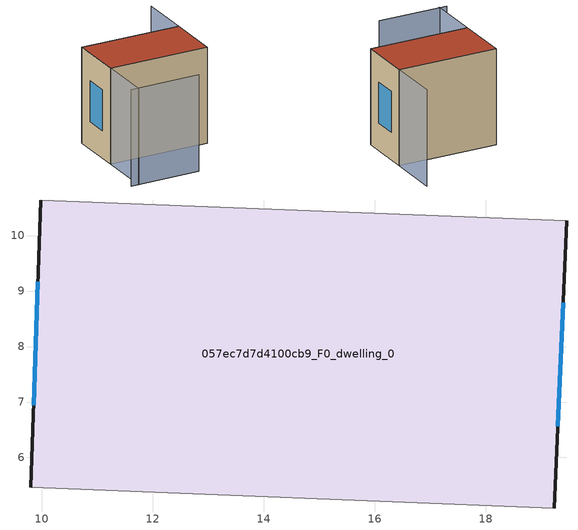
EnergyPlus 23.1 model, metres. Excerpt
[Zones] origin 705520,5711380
057ec7d7d4100cb9_F0_dwelling_0
 floor ground (EU_floor_Construction): 19.46,10.27 19.23,5.09 9.8,5.46 9.98,10.64 z0
 wall outside (EU_wall_Construction): 19.23,5.09 19.46,10.27 / 9.98,10.64 9.8,5.46 z0:9
 wall adiabatic (EU_wall_Construction): 9.8,5.46 19.23,5.09 / 19.46,10.27 9.98,10.64 z0:9
 window (EU_Window_Construction): 19.3,6.56 19.4,8.79 / 9.93,9.17 9.85,6.94 z2.56:6.44
 roof outside (EU_roof_Construction): 19.23,5.09 19.46,10.27 9.98,10.64 9.8,5.46 z9
shading: 8.91,0.54 15.55,0.33 / 9.6,0.47 9.8,5.47 / 9.8,5.47 19.23,5.09 / 19.66,15.22 19.47,10.27 / 19.47,10.27 9.98,10.64 z0:9
[Building]
EU S2 Campaign: North Axis=0; Terrain=City; Solar Distribution=FullExterior
[Site:Location]
London: Latitude=51.5; Longitude=-0.5; Time Zone=0; Elevation=25
[SizingPeriod:WeatherFileDays]
AnnualSizingPeriod: Begin Month=1; Begin Day of Month=1; End Month=12; End Day of Month=31; Day of Week for Start Day=Monday; Use Weather File Daylight Saving Period=No; Use Weather File Rain and Snow Indicators=No
[MATERIAL]
EU_InternalMass_Material: Roughness=MediumRough; Thickness=0.1; Conductivity=1; Density=1800; Specific Heat=900; Thermal Absorptance=0.9; Solar Absorptance=0.7; Visible Absorptance=0.7
[MATERIAL:NOMASS] Roughness=MediumRough; Thermal Absorptance=0.9; Solar Absorptance=0.7; Visible Absorptance=0.7
Name | Thermal Resistance
EU_wall_NoMass | 0.71061
EU_roof_NoMass | 2.41608
EU_floor_NoMass | 1.75078
[WINDOWMATERIAL:SIMPLEGLAZINGSYSTEM]
EU_Window_SimpleGlazing: UFactor=2.64892; Solar Heat Gain Coefficient=0.76; Visible Transmittance=0.76
[CONSTRUCTION]
EU_wall_Construction: EU_wall_NoMass
EU_roof_Construction: EU_roof_NoMass
EU_floor_Construction: EU_floor_NoMass
EU_InternalMass_Construction: EU_InternalMass_Material
EU_Window_Construction: EU_Window_SimpleGlazing
[ZONE]
057ec7d7d4100cb9_F0_dwelling_0: Type=1; Multiplier=1; Ceiling Height=autocalculate; Volume=441.226; Floor Area=autocalculate; Part of Total Floor Area=Yes
[INTERNALMASS]
057ec7d7d4100cb9_F0_dwelling_0_EU_InternalMass: Construction=EU_InternalMass_Construction; Zone or ZoneList=057ec7d7d4100cb9_F0_dwelling_0; Surface Area=49.025
[OTHEREQUIPMENT]
EU_Step8_InternalGain_057ec7d7d4100cb9_F0_dwelling_0_f000: Fuel Type=Electricity; Zone or ZoneList or Space or SpaceList=057ec7d7d4100cb9_F0_dwelling_0; Schedule=EU_Step8_GainSchedule_057ec7d7d4100cb9_F0_dwelling_0_f000; Design Level Calculation Method=Watts/Area; Power per Zone Floor Area=1; Fraction Latent=0; Fraction Radiant=0; Fraction Lost=0; Carbon Dioxide Generation Rate=0; EndUse Subcategory=EU_Step8_InternalGains
[ZONEVENTILATION:DESIGNFLOWRATE]
EU_ConstantAir_057ec7d7d4100cb9_F0_dwelling_0: Zone or ZoneList or Space or SpaceList=057ec7d7d4100cb9_F0_dwelling_0; Schedule=EU_AlwaysOn; Design Flow Rate Calculation Method=AirChanges/Hour; Air Changes per Hour=0.496673; Ventilation Type=Natural; Fan Pressure Rise=0; Fan Total Efficiency=1; Constant Term Coefficient=1; Temperature Term Coefficient=0; Velocity Term Coefficient=0; Velocity Squared Term Coefficient=0; Minimum Indoor Temperature=-100; Maximum Indoor Temperature=100; Delta Temperature=-100; Minimum Outdoor Temperature=-100; Maximum Outdoor Temperature=100; Maximum Wind Speed=40
[HVACTEMPLATE:THERMOSTAT]
EU_HeatOnly_057ec7d7d4100cb9_F0_dwelling_0: Constant Heating Setpoint=20; Constant Cooling Setpoint=50
[HVACTEMPLATE:ZONE:IDEALLOADSAIRSYSTEM]
057ec7d7d4100cb9_F0_dwelling_0: Template Thermostat=EU_HeatOnly_057ec7d7d4100cb9_F0_dwelling_0; System Availability Schedule=EU_AlwaysOn; Maximum Heating Supply Air Temperature=50; Minimum Cooling Supply Air Temperature=13; Maximum Heating Supply Air Humidity Ratio=0.0156; Minimum Cooling Supply Air Humidity Ratio=0.0077; Heating Limit=NoLimit; Cooling Limit=NoLimit; Heating Availability Schedule=EU_AlwaysOn; Cooling Availability Schedule=EU_CoolingOff; Dehumidification Control Type=ConstantSensibleHeatRatio; Cooling Sensible Heat Ratio=0.7; Dehumidification Setpoint=60; Humidification Control Type=None; Humidification Setpoint=30; Outdoor Air Method=None; Outdoor Air Flow Rate per Person=0.00944; Outdoor Air Flow Rate per Zone Floor Area=0; Outdoor Air Flow Rate per Zone=0; Demand Controlled Ventilation Type=None; Outdoor Air Economizer Type=NoEconomizer; Heat Recovery Type=None; Sensible Heat Recovery Effectiveness=0.7; Latent Heat Recovery Effectiveness=0.65
[SIZING:ZONE]
057ec7d7d4100cb9_F0_dwelling_0: Zone Cooling Design Supply Air Temperature Input Method=SupplyAirTemperature; Zone Cooling Design Supply Air Temperature=13; Zone Heating Design Supply Air Temperature Input Method=SupplyAirTemperature; Zone Heating Design Supply Air Temperature=50; Zone Cooling Design Supply Air Humidity Ratio=0.008; Zone Heating Design Supply Air Humidity Ratio=0.008; Cooling Design Air Flow Method=DesignDay; Cooling Design Air Flow Rate=0; Cooling Minimum Air Flow per Zone Floor Area=0.000762; Cooling Minimum Air Flow=0; Cooling Minimum Air Flow Fraction=0.2; Heating Design Air Flow Method=DesignDay; Heating Design Air Flow Rate=0; Heating Maximum Air Flow per Zone Floor Area=0.002032; Heating Maximum Air Flow=0.141576; Heating Maximum Air Flow Fraction=0.3; Account for Dedicated Outdoor Air System=No; Dedicated Outdoor Air System Control Strategy=NeutralSupplyAir; Dedicated Outdoor Air Low Setpoint Temperature for Design=autosize; Dedicated Outdoor Air High Setpoint Temperature for Design=autosize; Zone Load Sizing Method=Sensible Load Only No Latent Load; Zone Latent Cooling Design Supply Air Humidity Ratio Input Method=HumidityRatioDifference; Zone Cooling Design Supply Air Humidity Ratio Difference=0.005; Zone Latent Heating Design Supply Air Humidity Ratio Input Method=HumidityRatioDifference; Zone Humidification Design Supply Air Humidity Ratio Difference=0.005
[SCHEDULE:CONSTANT]
Name | Hourly Value
EU_AlwaysOn | 1
EU_CoolingOff | 0
[SCHEDULE:FILE]
EU_Step8_GainSchedule_057ec7d7d4100cb9_F0_dwelling_0_f000: File=../../schedules/057ec7d7d4100cb9/057ec7d7d4100cb9_F0_dwelling_0_f000_gain.csv; Column Number=1; Rows to Skip at Top=0; Number of Hours of Data=8760; Column Separator=Comma; Interpolate to Timestep=No; Minutes per Item=60; Adjust Schedule for Daylight Savings=Yes
